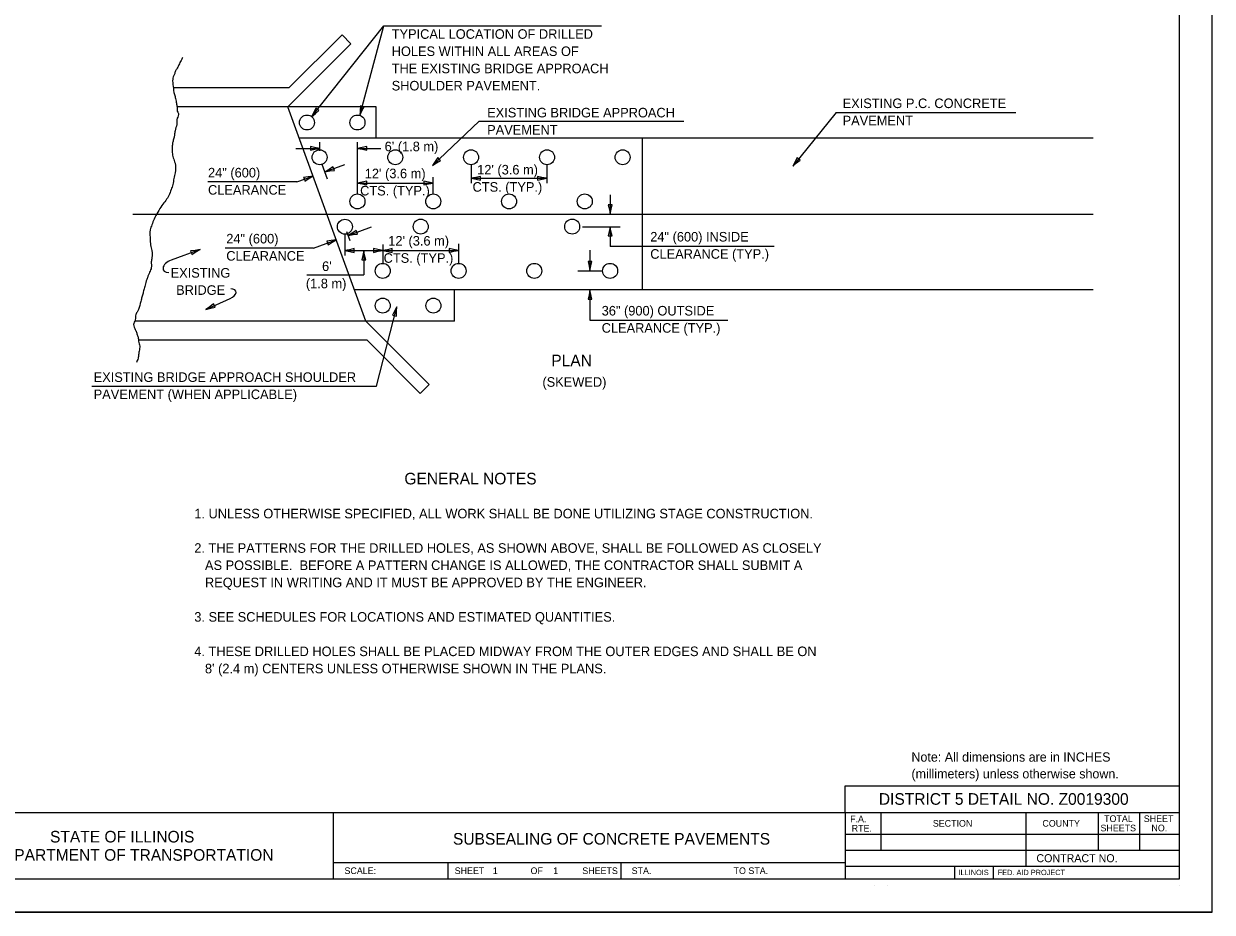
# Model space of a CAD drawing. Extents: x 0 to 2.83, y 0 to 1.83.
# Drawn here: x 1.343 to 2.833, y 0 to 1.115 of the extents above; entities that cross this region are included whole.
import ezdxf

# ---------------------------------------------------------------- set-up
doc = ezdxf.new("R2010")
doc.units = 0
for name, color, linetype in [('RD_Pr_Roadway_Dimensions', 7, 'Continuous'), ('RD_Pr_Roadway_Items', 7, 'Continuous'), ('RD_Pr_Roadway_Notes', 7, 'Continuous'), ('SH_General_Details', 7, 'Continuous'), ('SH_Printer_Plotting_Border', 7, 'Continuous')]:
    doc.layers.add(name, color=color, linetype=linetype)

msp = doc.modelspace()

# ---------------------------------------------------------------- linework, layer by layer
at = {"layer": 'RD_Pr_Roadway_Dimensions'}
for p, q in [((1.6845, 0.9583), (1.7142, 0.9583)), ((1.7142, 0.9552), (1.7142, 0.9662)), ((1.7617, 0.9011), (1.7617, 0.9662)), ((1.7617, 0.9583), (1.7908, 0.9583)), ((1.7242, 0.9196), (1.7175, 0.9381)), ((1.7208, 0.9289), (1.7456, 0.9379)), ((1.904, 0.9377), (1.904, 0.9146)), ((1.9991, 0.9377), (1.9991, 0.9146)), ((1.6856, 0.9161), (1.5741, 0.9161)), ((1.6856, 0.9161), (1.7059, 0.9235)), ((1.7617, 0.9148), (1.8567, 0.9148)), ((1.8567, 0.9011), (1.8567, 0.922)), ((1.904, 0.9207), (1.9991, 0.9207)), ((2.0784, 0.9), (2.0784, 0.8759)), ((1.7459, 0.85), (1.7459, 0.8239)), ((1.7524, 0.8421), (1.7482, 0.8535)), ((1.7499, 0.849), (1.7793, 0.8597)), ((2.0439, 0.86), (2.091, 0.86)), ((2.0784, 0.86), (2.0784, 0.8352)), ((1.7066, 0.8332), (1.735, 0.8436)), ((1.7934, 0.8378), (1.7934, 0.8136)), ((1.8884, 0.8386), (1.8884, 0.8139)), ((2.2841, 0.8352), (2.0784, 0.8352)), ((1.7066, 0.8332), (1.5958, 0.8332)), ((1.7459, 0.8301), (1.7934, 0.8301)), ((1.7696, 0.8301), (1.7696, 0.7996)), ((1.7934, 0.8301), (1.8884, 0.8301)), ((2.0531, 0.8305), (2.0531, 0.8046)), ((1.6982, 0.7996), (1.7696, 0.7996)), ((2.038, 0.8046), (2.0682, 0.8046)), ((2.0531, 0.7809), (2.0531, 0.7429)), ((2.0531, 0.7429), (2.2261, 0.7429))]:
    msp.add_line(p, q, dxfattribs=at)
for points in [[(1.7025, 0.9608), (1.7025, 0.9583), (1.7025, 0.9559), (1.7083, 0.9573), (1.7142, 0.9583), (1.7079, 0.9595)], [(1.7733, 0.9559), (1.7733, 0.9583), (1.7733, 0.9608), (1.7675, 0.9593), (1.7617, 0.9583), (1.7679, 0.9572)], [(1.7326, 0.9306), (1.7318, 0.9329), (1.7309, 0.9352), (1.7259, 0.9318), (1.7208, 0.9289), (1.727, 0.9299)], [(1.6941, 0.9218), (1.695, 0.9195), (1.6958, 0.9172), (1.7008, 0.9205), (1.7059, 0.9235), (1.6997, 0.9224)], [(1.7733, 0.9124), (1.7733, 0.9148), (1.7733, 0.9172), (1.7675, 0.9158), (1.7617, 0.9148), (1.7679, 0.9137)], [(1.845, 0.9172), (1.845, 0.9148), (1.845, 0.9124), (1.8508, 0.9138), (1.8567, 0.9148), (1.8505, 0.9159)], [(1.9157, 0.9182), (1.9157, 0.9207), (1.9157, 0.9231), (1.9099, 0.9217), (1.904, 0.9207), (1.9103, 0.9195)], [(1.9874, 0.9231), (1.9874, 0.9207), (1.9874, 0.9182), (1.9932, 0.9197), (1.9991, 0.9207), (1.9928, 0.9218)], [(2.0808, 0.8875), (2.0784, 0.8875), (2.076, 0.8875), (2.0774, 0.8817), (2.0784, 0.8759), (2.0795, 0.8821)], [(1.7617, 0.8507), (1.7608, 0.853), (1.76, 0.8553), (1.755, 0.8519), (1.7499, 0.849), (1.7561, 0.8501)], [(2.076, 0.8484), (2.0784, 0.8484), (2.0808, 0.8484), (2.0794, 0.8542), (2.0784, 0.86), (2.0773, 0.8538)], [(1.7232, 0.8419), (1.724, 0.8396), (1.7249, 0.8373), (1.7299, 0.8406), (1.735, 0.8436), (1.7288, 0.8425)], [(1.7575, 0.8277), (1.7575, 0.8301), (1.7575, 0.8326), (1.7517, 0.8311), (1.7459, 0.8301), (1.7521, 0.829)], [(1.7672, 0.8185), (1.7696, 0.8185), (1.7721, 0.8185), (1.7706, 0.8243), (1.7696, 0.8301), (1.7685, 0.8239)], [(1.7817, 0.8326), (1.7817, 0.8301), (1.7817, 0.8277), (1.7875, 0.8291), (1.7934, 0.8301), (1.7872, 0.8313)], [(1.805, 0.8277), (1.805, 0.8301), (1.805, 0.8326), (1.7992, 0.8311), (1.7934, 0.8301), (1.7996, 0.829)], [(1.8767, 0.8326), (1.8767, 0.8301), (1.8767, 0.8277), (1.8826, 0.8291), (1.8884, 0.8301), (1.8822, 0.8313)], [(2.0556, 0.8163), (2.0531, 0.8163), (2.0507, 0.8163), (2.0521, 0.8104), (2.0531, 0.8046), (2.0542, 0.8108)], [(2.0507, 0.7692), (2.0531, 0.7692), (2.0556, 0.7692), (2.0541, 0.775), (2.0531, 0.7809), (2.052, 0.7746)]]:
    msp.add_lwpolyline(points, close=True, dxfattribs=at)
at = {"layer": 'RD_Pr_Roadway_Items'}
for p, q in [((1.6743, 1.0105), (1.7534, 1.0896)), ((1.6756, 1.0342), (1.7422, 1.1008)), ((1.7534, 1.0896), (1.7422, 1.1008)), ((1.6756, 1.0342), (1.5307, 1.0342)), ((1.7851, 1.0105), (1.5352, 1.0105)), ((1.7722, 0.7413), (1.6743, 1.0105)), ((1.7851, 0.9709), (1.7851, 1.0105)), ((2.684, 0.9709), (1.6887, 0.9709)), ((2.1191, 0.7809), (2.1191, 0.9709)), ((1.4799, 0.8759), (2.684, 0.8759)), ((2.684, 0.7809), (1.7578, 0.7809)), ((1.8831, 0.7413), (1.8831, 0.7809)), ((1.8831, 0.7413), (1.4823, 0.7413)), ((1.7722, 0.7413), (1.8514, 0.6621)), ((1.7736, 0.7175), (1.487, 0.7175)), ((1.7736, 0.7175), (1.8402, 0.6509)), ((1.8514, 0.6621), (1.8402, 0.6509))]:
    msp.add_line(p, q, dxfattribs=at)
for centre in [(1.6983, 0.9907), (1.7616, 0.9907), (1.7141, 0.9471), (1.809, 0.9471), (1.904, 0.9471), (1.9993, 0.9471), (2.0941, 0.9471), (1.7616, 0.8917), (1.8566, 0.8917), (1.9517, 0.8917), (2.0466, 0.8917), (1.7458, 0.86), (1.8409, 0.8601), (2.0308, 0.8601), (1.7933, 0.8046), (1.8884, 0.8046), (1.9833, 0.8046), (2.0784, 0.8046), (1.7933, 0.761), (1.8568, 0.761)]:
    msp.add_circle(centre, 0.00939, dxfattribs=at)
at = {"layer": 'RD_Pr_Roadway_Notes'}
for p, q in [((1.7041, 0.998), (1.7948, 1.112)), ((1.7645, 0.9996), (1.7948, 1.112)), ((1.7948, 1.112), (2.0674, 1.112)), ((2.3618, 1.0031), (2.3073, 0.9361)), ((2.3618, 1.0031), (2.587, 1.0031)), ((1.914, 0.9924), (1.8555, 0.9368)), ((1.914, 0.9924), (2.1707, 0.9924)), ((1.5642, 0.8313), (1.528, 0.8182)), ((1.5716, 0.7563), (1.6018, 0.7701)), ((1.7853, 0.6598), (1.8109, 0.7596)), ((1.4285, 0.6598), (1.7853, 0.6598))]:
    msp.add_line(p, q, dxfattribs=at)
for points in [[(1.7133, 1.0056), (1.7114, 1.0071), (1.7095, 1.0087), (1.707, 1.0032), (1.7041, 0.998), (1.7089, 1.0022)], [(1.7699, 1.0102), (1.7675, 1.0109), (1.7652, 1.0115), (1.765, 1.0055), (1.7645, 0.9996), (1.7672, 1.0053)], [(1.8657, 0.9431), (1.864, 0.9449), (1.8623, 0.9466), (1.8591, 0.9416), (1.8555, 0.9368), (1.8608, 0.9403)], [(2.3166, 0.9436), (2.3147, 0.9451), (2.3128, 0.9467), (2.3102, 0.9412), (2.3073, 0.9361), (2.3121, 0.9402)], [(1.5524, 0.8296), (1.5533, 0.8273), (1.5541, 0.825), (1.5591, 0.8284), (1.5642, 0.8313), (1.558, 0.8303)], [(1.5832, 0.7589), (1.5822, 0.7611), (1.5812, 0.7633), (1.5765, 0.7596), (1.5716, 0.7563), (1.5777, 0.7578)], [(1.8056, 0.7489), (1.808, 0.7483), (1.8104, 0.7477), (1.8104, 0.7537), (1.8109, 0.7596), (1.8082, 0.7539)]]:
    msp.add_lwpolyline(points, close=True, dxfattribs=at)
for centre, major_axis, ratio, end_param in [((1.5309, 0.8112), (0.0129, 0.0054), 0.53899, 4.037533), ((1.5999, 0.7756), (-0.00932, -0.00318), 0.592879, 4.217734)]:
    msp.add_ellipse(centre, major_axis=major_axis, ratio=ratio, start_param=1.570796, end_param=end_param, dxfattribs=at)
msp.add_spline([(1.5425, 1.0721), (1.5404, 1.0686), (1.5377, 1.0631), (1.5356, 1.0589), (1.5335, 1.0555), (1.5321, 1.0513), (1.5307, 1.0479), (1.53, 1.0451), (1.5304, 1.036), (1.5321, 1.0257), (1.5335, 1.0209), (1.5342, 1.0174), (1.5349, 1.0126), (1.5356, 1.0084), (1.5356, 1.005), (1.537, 1.0022), (1.5356, 0.996), (1.5349, 0.9884), (1.5328, 0.9801), (1.5321, 0.9752), (1.5314, 0.9711), (1.53, 0.9662), (1.5294, 0.9614), (1.5294, 0.9531), (1.5307, 0.9462), (1.5328, 0.9399), (1.5328, 0.9275), (1.5314, 0.9206), (1.53, 0.9129), (1.528, 0.9067), (1.5252, 0.8991), (1.5211, 0.8929), (1.5162, 0.8867), (1.5114, 0.8784), (1.5065, 0.8694), (1.5038, 0.8624), (1.5017, 0.8562), (1.5017, 0.8431), (1.5017, 0.841), (1.5031, 0.8334), (1.5038, 0.8209), (1.5031, 0.8161), (1.5031, 0.8085), (1.501, 0.803), (1.4982, 0.796), (1.4968, 0.7919), (1.4948, 0.785), (1.4934, 0.7794), (1.492, 0.7739), (1.4906, 0.7691), (1.4892, 0.7635), (1.4858, 0.7538), (1.4837, 0.7497), (1.4829, 0.7431), (1.4809, 0.7372), (1.4816, 0.7338), (1.483, 0.731), (1.4837, 0.7296), (1.4851, 0.7255), (1.4865, 0.7213), (1.4872, 0.7165), (1.4878, 0.713), (1.4885, 0.7103), (1.4878, 0.704), (1.4872, 0.6992), (1.4865, 0.695), (1.4844, 0.6895)], degree=3, dxfattribs=at)
at = {"layer": 'SH_General_Details'}
for p, q in [((2.8333, 0), (2.8333, 1.8333)), ((2.3729, 0.125), (2.3729, 0.1584)), ((2.3729, 0.1584), (2.7917, 0.1584)), ((0.1667, 0.125), (2.7917, 0.125)), ((1.7312, 0.125), (1.7312, 0.0417)), ((2.3729, 0.125), (2.3729, 0.0417)), ((2.4179, 0.125), (2.4179, 0.0779)), ((2.5995, 0.125), (2.5995, 0.0579)), ((2.6905, 0.125), (2.6905, 0.0779)), ((2.7423, 0.125), (2.7423, 0.0779)), ((2.3729, 0.0979), (2.7917, 0.0979)), ((2.3729, 0.0779), (2.7917, 0.0779)), ((1.7312, 0.0625), (2.3729, 0.0625)), ((1.875, 0.0625), (1.875, 0.0417)), ((2.0917, 0.0625), (2.0917, 0.0417)), ((2.3729, 0.0579), (2.7917, 0.0579)), ((2.5101, 0.0579), (2.5101, 0.0417)), ((2.5585, 0.0579), (2.5585, 0.0417)), ((2.4095, 0.0333), (2.4095, 0.0333)), ((2.4262, 0.0333), (2.4262, 0.0333)), ((2.7917, 0.0333), (2.7917, 0.0333)), ((2.8333, 0), (0, 0))]:
    msp.add_line(p, q, dxfattribs=at)
msp.add_lwpolyline([(0.1667, 1.7917), (2.7917, 1.7917), (2.7917, 0.0417), (0.1667, 0.0417)], close=True, dxfattribs=at)
at = {"layer": 'SH_Printer_Plotting_Border'}
msp.add_lwpolyline([(0, 0), (2.8333, 0), (2.8333, 1.8333), (0, 1.8333)], close=True, dxfattribs=at)

# ---------------------------------------------------------------- texts
at = {"layer": 'RD_Pr_Roadway_Dimensions'}
for s, p in [("6' (1.8 m)", (1.7957, 0.9547)), ('24" (600)', (1.5742, 0.9218)), ("12' (3.6 m)", (1.7708, 0.9208)), ("12' (3.6 m)", (1.9117, 0.9255)), ('CLEARANCE', (1.5742, 0.9002)), ('CTS. (TYP.)', (1.7649, 0.8992)), ('CTS. (TYP.)', (1.9059, 0.9039)), ('24" (600)', (1.5971, 0.839)), ('24" (600) INSIDE', (2.1287, 0.8414)), ("12' (3.6 m)", (1.8002, 0.8363)), ('CLEARANCE', (1.5971, 0.8174)), ('CTS. (TYP.)', (1.7944, 0.8147)), ('CLEARANCE (TYP.)', (2.1287, 0.8198)), ("6'", (1.7172, 0.8044)), ('(1.8 m)', (1.6969, 0.7828)), ('36" (900) OUTSIDE', (2.0678, 0.7486)), ('CLEARANCE (TYP.)', (2.0678, 0.727))]:
    msp.add_text(s, height=0.012, dxfattribs=at).set_placement(p)
at = {"layer": 'RD_Pr_Roadway_Notes'}
for s, height, p in [('TYPICAL LOCATION OF DRILLED', 0.012, (1.8045, 1.0957)), ('HOLES WITHIN ALL AREAS OF', 0.012, (1.8045, 1.0741)), ('THE EXISTING BRIDGE APPROACH', 0.012, (1.8045, 1.0525)), ('SHOULDER PAVEMENT.', 0.012, (1.8045, 1.0309)), ('EXISTING P.C. CONCRETE', 0.012, (2.3699, 1.0088)), ('EXISTING BRIDGE APPROACH', 0.012, (1.9242, 0.9971)), ('PAVEMENT', 0.012, (2.3699, 0.9872)), ('PAVEMENT', 0.012, (1.9242, 0.9755)), ('EXISTING', 0.012, (1.5273, 0.7961)), ('BRIDGE', 0.012, (1.5342, 0.7745)), ('PLAN', 0.01458, (2.0046, 0.6849)), ('EXISTING BRIDGE APPROACH SHOULDER', 0.012, (1.4308, 0.6653)), ('(SKEWED)', 0.012, (1.9935, 0.6592)), ('PAVEMENT (WHEN APPLICABLE)', 0.012, (1.4308, 0.6437)), ('GENERAL NOTES', 0.014583, (1.8204, 0.5367)), ('1. UNLESS OTHERWISE SPECIFIED, ALL WORK SHALL BE DONE UTILIZING STAGE CONSTRUCTION.', 0.012, (1.557, 0.4941)), ('2. THE PATTERNS FOR THE DRILLED HOLES, AS SHOWN ABOVE, SHALL BE FOLLOWED AS CLOSELY', 0.012, (1.557, 0.4509)), ('   AS POSSIBLE.  BEFORE A PATTERN CHANGE IS ALLOWED, THE CONTRACTOR SHALL SUBMIT A', 0.012, (1.557, 0.4293)), ('   REQUEST IN WRITING AND IT MUST BE APPROVED BY THE ENGINEER.', 0.012, (1.557, 0.4077)), ('3. SEE SCHEDULES FOR LOCATIONS AND ESTIMATED QUANTITIES.', 0.012, (1.557, 0.3645)), ('4. THESE DRILLED HOLES SHALL BE PLACED MIDWAY FROM THE OUTER EDGES AND SHALL BE ON', 0.012, (1.557, 0.3213)), ("   8' (2.4 m) CENTERS UNLESS OTHERWISE SHOWN IN THE PLANS.", 0.012, (1.557, 0.2997)), ('Note: All dimensions are in INCHES', 0.0117, (2.4562, 0.1889)), ('(millimeters) unless otherwise shown.', 0.0117, (2.4562, 0.1679))]:
    msp.add_text(s, height=height, dxfattribs=at).set_placement(p)
at = {"layer": 'SH_General_Details'}
for s, height, p in [('DISTRICT 5 DETAIL NO. Z0019300', 0.014583, (2.4153, 0.1348)), ('F.A.  ', 0.00833, (2.3793, 0.1129)), ('TOTAL', 0.00833, (2.6978, 0.1132)), ('SHEET', 0.00833, (2.7475, 0.1132)), ('RTE.', 0.00833, (2.3812, 0.1012)), ('SECTION', 0.00833, (2.483, 0.1073)), ('COUNTY', 0.00833, (2.6204, 0.1073)), ('SHEETS', 0.00833, (2.6932, 0.1015)), ('NO.', 0.00833, (2.7571, 0.1015)), ('STATE OF ILLINOIS', 0.014584, (1.3761, 0.0875)), ('SUBSEALING OF CONCRETE PAVEMENTS', 0.014583, (1.8813, 0.0848)), ('DEPARTMENT OF TRANSPORTATION', 0.014584, (1.3042, 0.0646)), ('CONTRACT NO.      ', 0.01, (2.6129, 0.0628)), ('SCALE:          ', 0.008333, (1.7453, 0.0479)), ('SHEET', 0.00833, (1.8835, 0.0479)), (' 1 ', 0.00833, (1.9282, 0.0479)), ('OF', 0.00833, (1.9786, 0.0479)), ('1  ', 0.00833, (2.007, 0.0479)), ('SHEETS', 0.00833, (2.0435, 0.0479)), ('STA.', 0.00833, (2.1054, 0.0479)), ('TO STA.', 0.00833, (2.2332, 0.0479)), ('ILLINOIS', 0.00667, (2.5152, 0.0466)), ('FED. AID PROJECT', 0.006667, (2.5644, 0.0466))]:
    msp.add_text(s, height=height, dxfattribs=at).set_placement(p)

doc.saveas('drawing.dxf')
